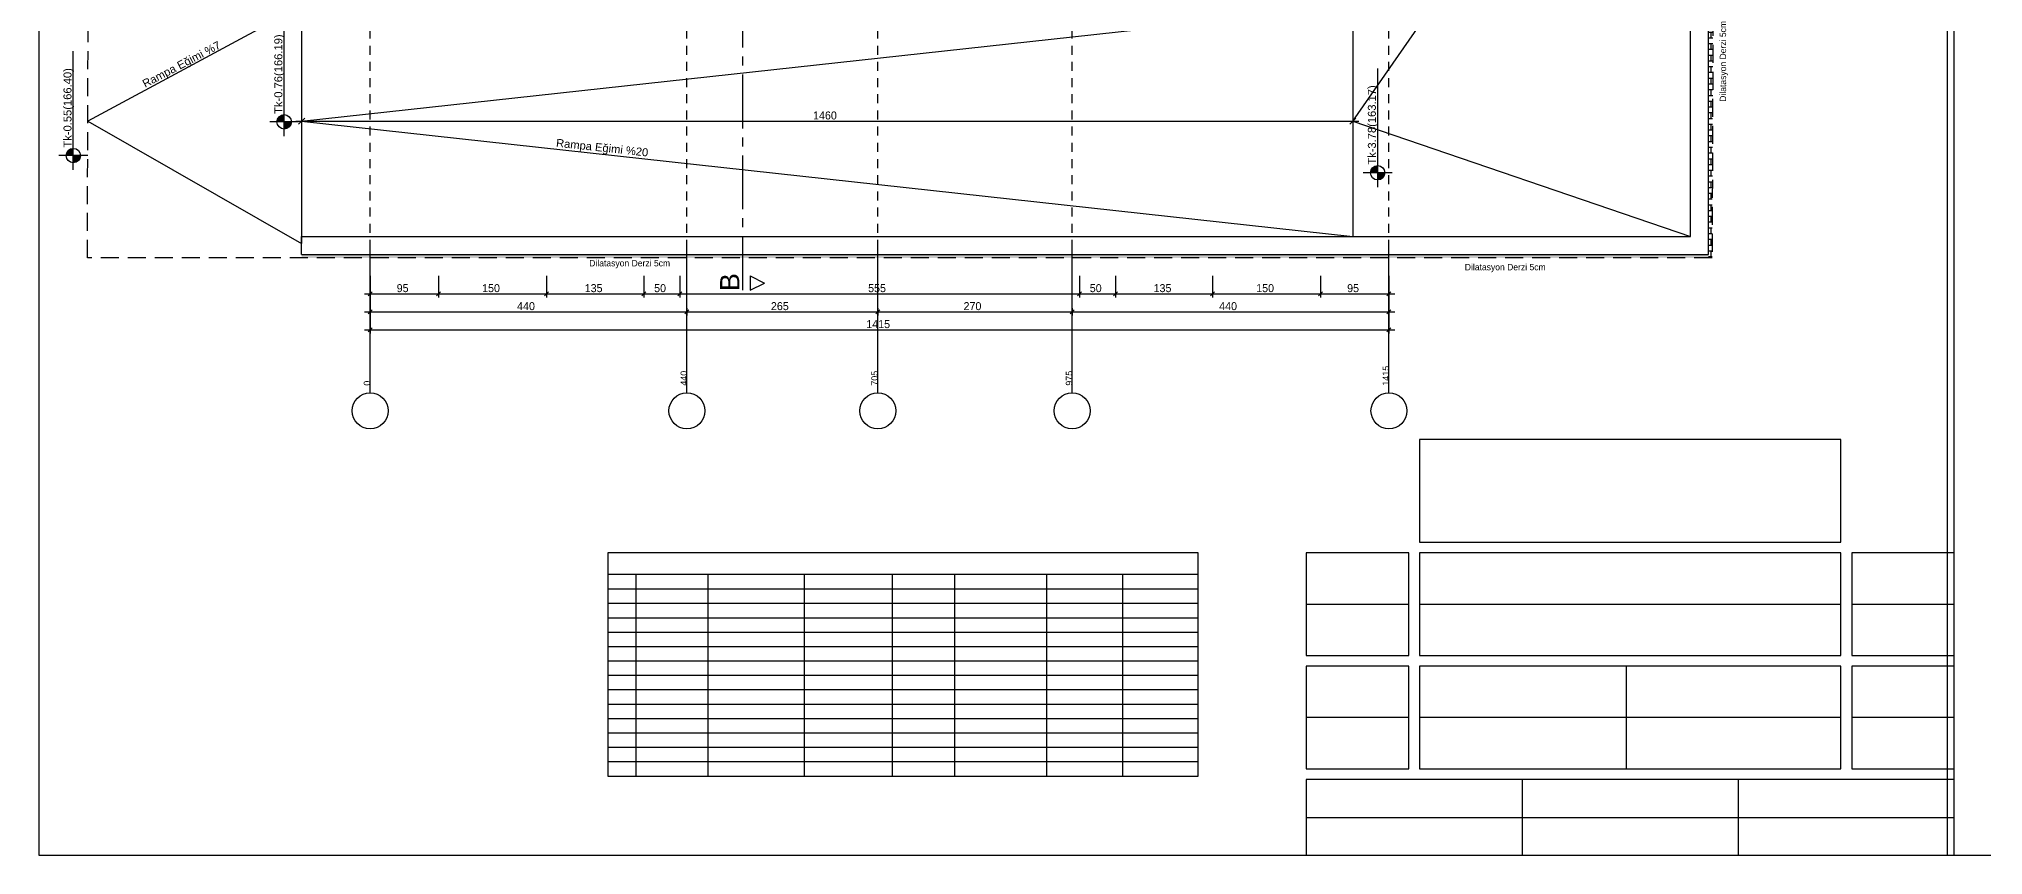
# Model space of a CAD drawing. Header units: metres. Extents: x -220 to 294, y -29 to 18.
# Drawn here: x -117.78 to -90.78, y -12 to -0.65 of the extents above; entities that cross this region are included whole.
import ezdxf

# ---------------------------------------------------------------- set-up
doc = ezdxf.new("R2010")
doc.units = ezdxf.units.M
doc.header["$MEASUREMENT"] = 0
for name, pattern in [('CENTER2', [1.125, 0.75, -0.125, 0.125, -0.125]), ('DASHED2', [0.375, 0.25, -0.125]), ('HIDDEN2', [0.1875, 0.125, -0.0625])]:
    doc.linetypes.add(name, pattern=pattern)
for name, color, linetype in [('Aks', 7, 'Continuous'), ('Cizgi', 7, 'Continuous'), ('Duvar', 7, 'Continuous'), ('G_YAZI', 7, 'Continuous'), ('Kot', 7, 'Continuous'), ('Olculendirme', 7, 'Continuous'), ('Standart', 7, 'Continuous'), ('Tarama', 7, 'Continuous'), ('Yazi', 7, 'Continuous')]:
    doc.layers.add(name, color=color, linetype=linetype)
doc.styles.add('arial_1_18', font='arial.ttf', dxfattribs={"height": 0.2})
doc.styles.add('comic sans ms_1_18', font='comic.ttf', dxfattribs={"height": 0.2})
doc.styles.add('comic sans msbold_1_18', font='comicbd.ttf', dxfattribs={"height": 0.2})

msp = doc.modelspace()

# ---------------------------------------------------------------- hatches: boundary and pattern name
at = {"layer": 'Kot', "linetype": 'Continuous', "lineweight": -3}
for points in [[(-114.377, -1.708), (-114.388, -1.709), (-114.399, -1.711), (-114.41, -1.714), (-114.42, -1.718), (-114.43, -1.724), (-114.439, -1.73), (-114.448, -1.738), (-114.455, -1.746), (-114.462, -1.755), (-114.467, -1.765), (-114.471, -1.775), (-114.475, -1.786), (-114.476, -1.797), (-114.477, -1.808), (-114.377, -1.808)], [(-114.377, -1.908), (-114.366, -1.908), (-114.355, -1.906), (-114.344, -1.903), (-114.334, -1.898), (-114.324, -1.893), (-114.315, -1.886), (-114.306, -1.879), (-114.299, -1.871), (-114.292, -1.861), (-114.287, -1.852), (-114.283, -1.841), (-114.28, -1.831), (-114.278, -1.819), (-114.277, -1.808), (-114.377, -1.808)], [(-117.305, -2.177), (-117.316, -2.178), (-117.327, -2.179), (-117.338, -2.182), (-117.348, -2.187), (-117.358, -2.192), (-117.367, -2.199), (-117.376, -2.206), (-117.383, -2.215), (-117.39, -2.224), (-117.395, -2.233), (-117.399, -2.244), (-117.402, -2.255), (-117.404, -2.266), (-117.405, -2.277), (-117.305, -2.277)], [(-117.305, -2.377), (-117.294, -2.376), (-117.283, -2.374), (-117.272, -2.371), (-117.261, -2.367), (-117.252, -2.362), (-117.242, -2.355), (-117.234, -2.348), (-117.227, -2.339), (-117.22, -2.33), (-117.215, -2.32), (-117.21, -2.31), (-117.207, -2.299), (-117.205, -2.288), (-117.205, -2.277), (-117.305, -2.277)], [(-99.191, -2.416), (-99.203, -2.416), (-99.214, -2.418), (-99.225, -2.421), (-99.235, -2.426), (-99.245, -2.431), (-99.254, -2.438), (-99.262, -2.445), (-99.27, -2.453), (-99.276, -2.463), (-99.282, -2.472), (-99.286, -2.483), (-99.289, -2.493), (-99.291, -2.505), (-99.291, -2.516), (-99.191, -2.516)], [(-99.191, -2.616), (-99.18, -2.615), (-99.169, -2.613), (-99.158, -2.61), (-99.148, -2.606), (-99.138, -2.6), (-99.129, -2.594), (-99.121, -2.586), (-99.113, -2.578), (-99.107, -2.569), (-99.101, -2.559), (-99.097, -2.549), (-99.094, -2.538), (-99.092, -2.527), (-99.091, -2.516), (-99.191, -2.516)]]:
    msp.add_hatch(color=216, dxfattribs=at).paths.add_polyline_path(points)
at = {"layer": 'Tarama', "linetype": 'Continuous', "lineweight": -3}
h = msp.add_hatch(dxfattribs=at)
h.set_pattern_fill('AR-B88', color=58, scale=0.01, style=0)
h.paths.add_polyline_path([(-94.597, -3.7), (-94.547, -3.7), (-94.523, 2.801), (-94.596, 2.8)])
h = msp.add_hatch(dxfattribs=at)
h.set_pattern_fill('AR-B88', color=58, scale=0.01, style=0)
h.paths.add_polyline_path([(-114.134, -3.65), (-114.134, -3.7), (-94.597, -3.7), (-94.597, -3.65)])

# ---------------------------------------------------------------- linework, layer by layer
at = {"layer": 'Aks', "color": 248, "linetype": 'HIDDEN2', "lineweight": -3}
for points in [[(-113.183, -3.575), (-113.183, 12.01)], [(-108.783, -3.575), (-108.783, 12.01)], [(-106.133, -3.575), (-106.133, 12.01)], [(-103.433, -3.575), (-103.433, 12.01)], [(-99.034, -3.575), (-99.034, 12.01)]]:
    msp.add_lwpolyline(points, dxfattribs=at)
at = {"layer": 'Aks', "color": 248, "linetype": 'Continuous', "lineweight": -3}
for points in [[(-113.183, -5.575), (-113.183, -3.575)], [(-108.783, -5.575), (-108.783, -3.575)], [(-106.133, -5.575), (-106.133, -3.575)], [(-103.433, -5.575), (-103.433, -3.575)], [(-99.034, -5.575), (-99.034, -3.575)]]:
    msp.add_lwpolyline(points, dxfattribs=at)
at = {"layer": 'Aks', "color": 115, "linetype": 'Continuous', "lineweight": -3}
for centre in [(-113.183, -5.825), (-108.783, -5.825), (-106.133, -5.825), (-103.433, -5.825), (-99.034, -5.825)]:
    msp.add_circle(centre, 0.25, dxfattribs=at)
at = {"layer": 'Cizgi', "color": 216, "linetype": 'Continuous', "lineweight": -3}
for points in [[(-117.783, 18), (-117.783, -12)], [(-91.283, 18), (-91.283, -12)], [(-91.183, -12), (-91.183, 18)], [(-117.783, -12), (-91.183, -12)], [(-91.283, -12), (-66.283, -12)]]:
    msp.add_lwpolyline(points, dxfattribs=at)
at = {"layer": 'Cizgi', "color": 1, "linetype": 'DASHED2', "lineweight": -3}
for points in [[(-117.11, -3.7), (-117.057, 12.01)], [(-94.49, 12.01), (-94.547, -3.7)], [(-94.547, -3.7), (-117.11, -3.7)]]:
    msp.add_lwpolyline(points, dxfattribs=at)
at = {"layer": 'Cizgi', "color": 1, "linetype": 'Continuous', "lineweight": -3}
for points in [[(-99.534, -1.8), (-96.446, 2.65)], [(-114.134, -0.2), (-117.104, -1.8)], [(-114.134, -1.8), (-99.534, -0.2)], [(-114.134, -0.2), (-114.134, -3.5)], [(-99.534, -0.2), (-99.535, -3.4)], [(-117.104, -1.8), (-114.134, -3.5)], [(-114.134, -1.8), (-99.535, -3.4)], [(-99.534, -1.8), (-94.847, -3.4)]]:
    msp.add_lwpolyline(points, dxfattribs=at)
at = {"layer": 'Duvar', "color": 118, "linetype": 'Continuous', "lineweight": -3}
for points in [[(-94.597, -3.65), (-94.597, 2.9)], [(-94.847, -3.4), (-94.847, 2.65)], [(-114.134, -3.65), (-114.134, -3.4)], [(-114.134, -3.4), (-94.847, -3.4)], [(-114.134, -3.65), (-94.597, -3.65)]]:
    msp.add_lwpolyline(points, dxfattribs=at)
at = {"layer": 'G_YAZI', "color": 238, "linetype": 'Continuous', "lineweight": -3}
for points in [[(-98.608, -6.225), (-98.608, -7.65)], [(-92.758, -6.225), (-98.608, -6.225)], [(-92.758, -7.65), (-92.758, -6.225)], [(-100.183, -7.8), (-100.183, -9.225)], [(-98.758, -7.8), (-100.183, -7.8)], [(-98.758, -9.225), (-98.758, -7.8)], [(-98.608, -7.65), (-92.758, -7.65)], [(-98.608, -7.8), (-98.608, -9.225)], [(-92.758, -7.8), (-98.608, -7.8)], [(-92.758, -9.225), (-92.758, -7.8)], [(-92.608, -7.8), (-92.608, -9.225)], [(-91.183, -7.8), (-92.608, -7.8)], [(-91.183, -9.225), (-91.183, -7.8)], [(-100.183, -9.225), (-98.758, -9.225)], [(-100.183, -9.375), (-100.183, -10.8)], [(-98.758, -9.375), (-100.183, -9.375)], [(-98.758, -10.8), (-98.758, -9.375)], [(-98.608, -9.225), (-92.758, -9.225)], [(-98.608, -9.375), (-98.608, -10.8)], [(-92.758, -9.375), (-98.608, -9.375)], [(-92.758, -10.8), (-92.758, -9.375)], [(-92.608, -9.225), (-91.183, -9.225)], [(-92.608, -9.375), (-92.608, -10.8)], [(-91.183, -9.375), (-92.608, -9.375)], [(-91.183, -10.8), (-91.183, -9.375)], [(-100.183, -10.8), (-98.758, -10.8)], [(-100.183, -10.95), (-100.183, -12)], [(-91.183, -10.95), (-100.183, -10.95)], [(-98.608, -10.8), (-92.758, -10.8)], [(-92.608, -10.8), (-91.183, -10.8)], [(-91.183, -12), (-91.183, -10.95)], [(-100.183, -12), (-91.183, -12)]]:
    msp.add_lwpolyline(points, dxfattribs=at)
at = {"layer": 'G_YAZI', "color": 178, "linetype": 'Continuous', "lineweight": -3}
for points in [[(-100.183, -8.512), (-98.758, -8.512)], [(-98.608, -8.512), (-92.758, -8.512)], [(-92.608, -8.512), (-91.183, -8.512)], [(-95.74, -9.375), (-95.74, -10.8)], [(-98.758, -10.087), (-100.183, -10.087)], [(-92.758, -10.087), (-98.613, -10.087)], [(-91.183, -10.087), (-92.608, -10.087)], [(-97.183, -10.95), (-97.183, -12)], [(-94.183, -10.95), (-94.183, -12)], [(-100.183, -11.475), (-91.183, -11.475)]]:
    msp.add_lwpolyline(points, dxfattribs=at)
at = {"layer": 'Kot', "color": 216, "linetype": 'Continuous', "lineweight": -3}
for points in [[(-114.377, -2.008), (-114.377, -0.359)], [(-117.305, -2.477), (-117.305, -0.828)], [(-99.191, -2.716), (-99.191, -1.067)], [(-114.177, -1.808), (-114.577, -1.808)], [(-117.105, -2.277), (-117.505, -2.277)], [(-98.991, -2.516), (-99.391, -2.516)]]:
    msp.add_lwpolyline(points, dxfattribs=at)
for centre in [(-114.377, -1.808), (-117.305, -2.277), (-99.191, -2.516)]:
    msp.add_circle(centre, 0.1, dxfattribs=at)
at = {"layer": 'Olculendirme', "color": 47, "linetype": 'Continuous', "lineweight": -3}
for points in [[(-114.134, -1.55), (-114.134, -1.85)], [(-99.534, -1.55), (-99.534, -1.85)], [(-114.214, -1.8), (-99.454, -1.8)], [(-113.183, -3.95), (-113.183, -4.25)], [(-112.233, -3.95), (-112.233, -4.25)], [(-110.733, -3.95), (-110.733, -4.25)], [(-109.383, -3.95), (-109.383, -4.25)], [(-108.883, -3.95), (-108.883, -4.25)], [(-103.333, -3.95), (-103.333, -4.25)], [(-102.833, -3.95), (-102.833, -4.25)], [(-101.483, -3.95), (-101.483, -4.25)], [(-99.983, -3.95), (-99.983, -4.25)], [(-99.034, -3.95), (-99.034, -4.25)], [(-113.263, -4.2), (-98.954, -4.2)], [(-113.183, -4.2), (-113.183, -4.7)], [(-99.034, -4.2), (-99.034, -4.7)], [(-113.263, -4.45), (-98.954, -4.45)], [(-113.183, -4.4), (-113.183, -4.5)], [(-108.783, -4.4), (-108.783, -4.5)], [(-106.133, -4.4), (-106.133, -4.5)], [(-103.433, -4.4), (-103.433, -4.5)], [(-99.034, -4.4), (-99.034, -4.5)], [(-113.263, -4.7), (-98.954, -4.7)], [(-113.183, -4.65), (-113.183, -4.75)], [(-99.034, -4.65), (-99.034, -4.75)]]:
    msp.add_lwpolyline(points, dxfattribs=at)
at = {"layer": 'Olculendirme', "color": 59, "linetype": 'Continuous', "lineweight": -3}
for points in [[(-114.092, -1.758), (-114.177, -1.842)], [(-99.492, -1.758), (-99.577, -1.842)], [(-113.155, -4.172), (-113.211, -4.228)], [(-112.205, -4.172), (-112.261, -4.228)], [(-110.705, -4.172), (-110.761, -4.228)], [(-109.355, -4.172), (-109.411, -4.228)], [(-108.855, -4.172), (-108.911, -4.228)], [(-103.305, -4.172), (-103.361, -4.228)], [(-102.805, -4.172), (-102.861, -4.228)], [(-101.455, -4.172), (-101.511, -4.228)], [(-99.955, -4.172), (-100.011, -4.228)], [(-99.006, -4.172), (-99.062, -4.228)], [(-113.155, -4.422), (-113.211, -4.478)], [(-108.755, -4.422), (-108.811, -4.478)], [(-106.105, -4.422), (-106.161, -4.478)], [(-103.405, -4.422), (-103.461, -4.478)], [(-99.006, -4.422), (-99.062, -4.478)], [(-113.155, -4.672), (-113.211, -4.728)], [(-99.006, -4.672), (-99.062, -4.728)]]:
    msp.add_lwpolyline(points, dxfattribs=at)
at = {"layer": 'Standart', "color": 250, "linetype": 'CENTER2', "lineweight": -3}
msp.add_lwpolyline([(-108.006, -4.149), (-108.006, 9.603)], dxfattribs=at)
at = {"layer": 'Standart', "color": 250, "linetype": 'Continuous', "lineweight": -3}
for points in [[(-107.906, -3.949), (-107.906, -4.149)], [(-107.906, -3.949), (-107.706, -4.049)], [(-107.906, -4.149), (-107.706, -4.049)]]:
    msp.add_lwpolyline(points, dxfattribs=at)
at = {"layer": 'Standart', "color": 118, "linetype": 'Continuous', "lineweight": -3}
for points in [[(-101.683, -7.8), (-109.88, -7.8)], [(-109.88, -7.8), (-109.88, -10.9)], [(-101.683, -10.9), (-101.683, -7.8)], [(-101.683, -8.1), (-109.88, -8.1)], [(-109.88, -8.3), (-101.683, -8.3)], [(-109.493, -8.1), (-109.493, -10.9)], [(-108.493, -8.1), (-108.493, -10.9)], [(-107.156, -8.1), (-107.156, -10.9)], [(-105.931, -8.1), (-105.931, -10.9)], [(-105.069, -8.1), (-105.069, -10.9)], [(-103.788, -8.1), (-103.788, -10.9)], [(-102.736, -8.1), (-102.736, -10.9)], [(-109.88, -8.5), (-101.683, -8.5)], [(-109.88, -8.7), (-101.683, -8.7)], [(-109.88, -8.9), (-101.683, -8.9)], [(-109.88, -9.1), (-101.683, -9.1)], [(-109.88, -9.3), (-101.683, -9.3)], [(-109.88, -9.5), (-101.683, -9.5)], [(-109.88, -9.7), (-101.683, -9.7)], [(-109.88, -9.9), (-101.683, -9.9)], [(-109.88, -10.1), (-101.683, -10.1)], [(-109.88, -10.3), (-101.683, -10.3)], [(-109.88, -10.5), (-101.683, -10.5)], [(-109.88, -10.7), (-101.683, -10.7)], [(-109.88, -10.9), (-101.683, -10.9)]]:
    msp.add_lwpolyline(points, dxfattribs=at)

# ---------------------------------------------------------------- texts
at = {"layer": 'Aks', "color": 250, "linetype": 'Continuous', "lineweight": -3, "style": 'arial_1_18'}
for s, p in [('440', (-108.783, -5.475)), ('705', (-106.133, -5.475)), ('975', (-103.433, -5.475)), ('1415', (-99.034, -5.475)), ('0', (-113.183, -5.475))]:
    msp.add_text(s, height=0.0889, rotation=90, dxfattribs=at).set_placement(p)
at = {"layer": 'Kot', "color": 19, "linetype": 'Continuous', "lineweight": -3, "style": 'arial_1_18'}
for s, rotation, p in [('Rampa Eğimi %7', 27.6795, (-116.308, -1.336)), ('Tk-0.76(166.19)', 90, (-114.402, -1.697)), ('Tk-0.55(166.40)', 90, (-117.33, -2.166)), ('Tk-3.78(163.17)', 90, (-99.216, -2.404)), ('Rampa Eğimi %20', 353.8616, (-110.605, -2.153))]:
    msp.add_text(s, height=0.11111, rotation=rotation, dxfattribs=at).set_placement(p)
at = {"layer": 'Olculendirme', "color": 19, "linetype": 'Continuous', "lineweight": -3, "style": 'comic sans ms_1_18'}
for s, p in [('1460', (-107.032, -1.775)), ('95', (-112.814, -4.175)), ('150', (-111.628, -4.175)), ('440', (-111.142, -4.425)), ('135', (-110.203, -4.175)), ('50', (-109.239, -4.175)), ('265', (-107.617, -4.425)), ('555', (-106.267, -4.175)), ('270', (-104.942, -4.425)), ('50', (-103.189, -4.175)), ('135', (-102.303, -4.175)), ('440', (-101.392, -4.425)), ('150', (-100.878, -4.175)), ('95', (-99.615, -4.175)), ('1415', (-106.293, -4.675))]:
    msp.add_text(s, height=0.1111, dxfattribs=at).set_placement(p)
at = {"layer": 'Standart', "color": 19, "linetype": 'Continuous', "lineweight": -3, "style": 'arial_1_18'}
msp.add_text('B', height=0.267, rotation=90, dxfattribs=at).set_placement((-108.056, -4.16))
at = {"layer": 'Yazi', "color": 216, "linetype": 'Continuous', "lineweight": -3, "style": 'comic sans msbold_1_18'}
msp.add_text('Dilatasyon Derzi 5cm', height=0.08889, rotation=90, dxfattribs=at).set_placement((-94.352, -1.529))
for p in [(-110.14, -3.817), (-97.981, -3.871)]:
    msp.add_text('Dilatasyon Derzi 5cm', height=0.08889, dxfattribs=at).set_placement(p)

doc.saveas('drawing.dxf')
